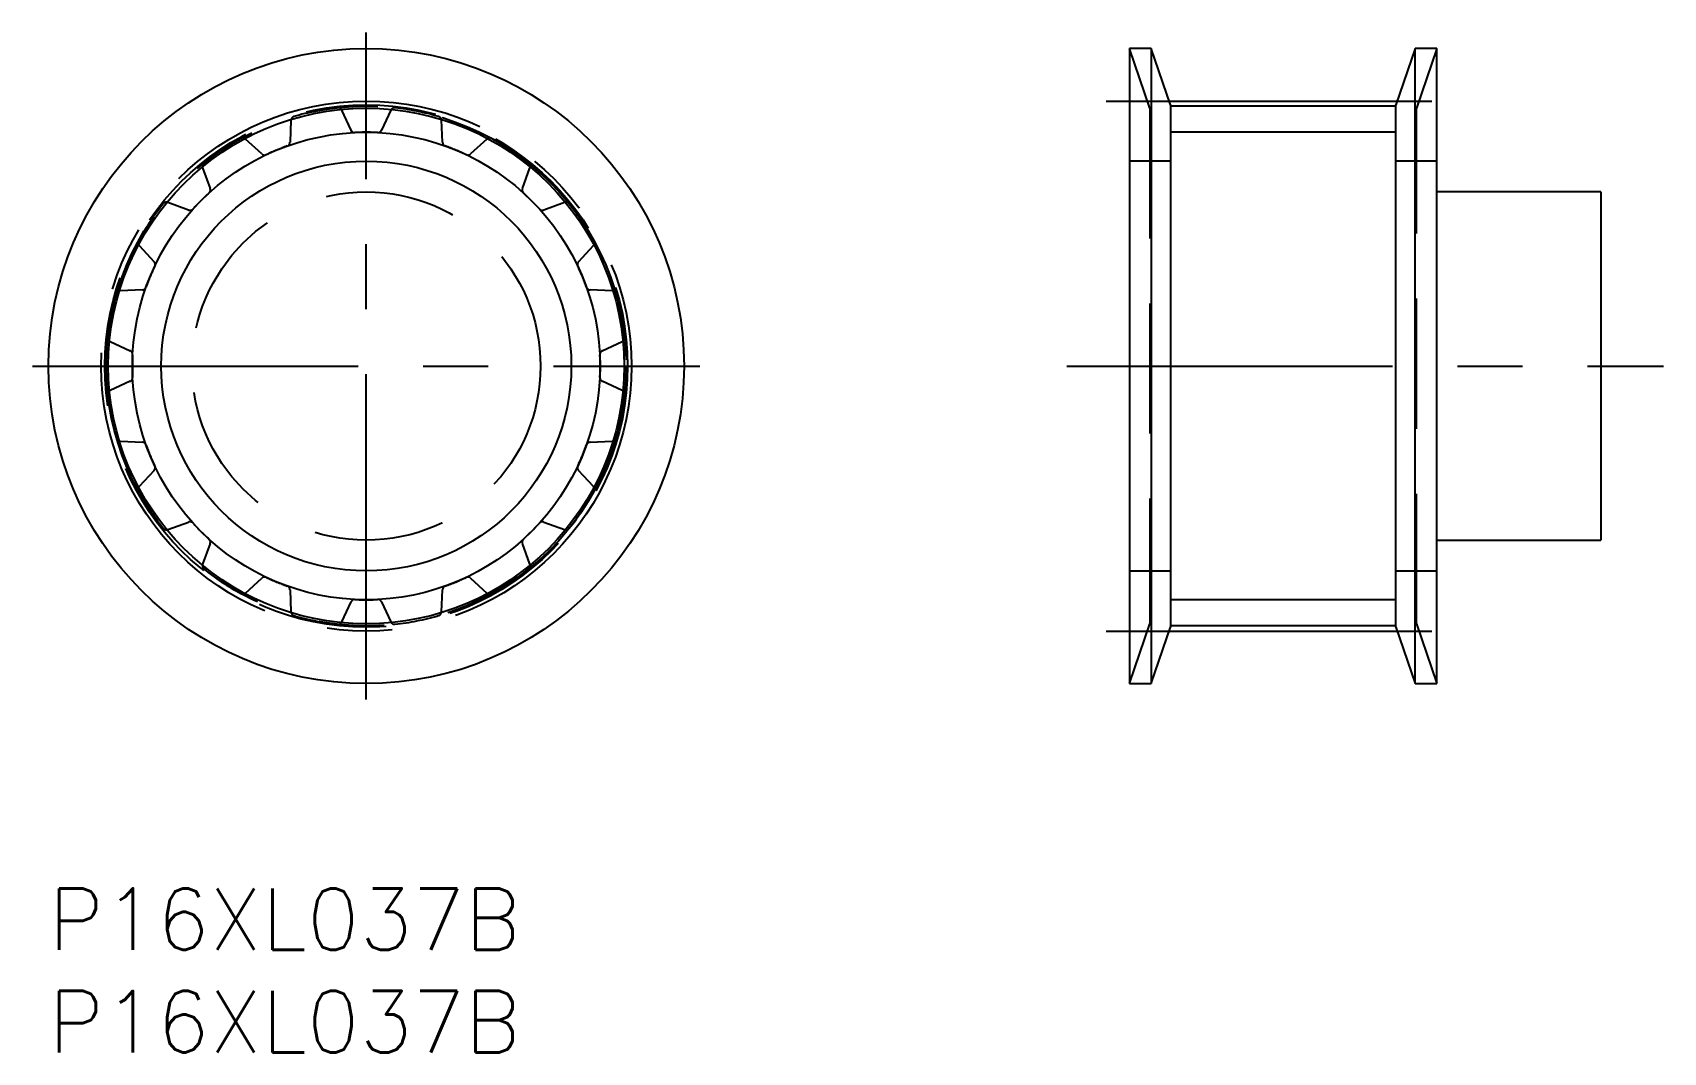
# Model space of a CAD drawing. Extents: x -0.8 to 78.8, y -8 to 41.8.
import ezdxf

# ---------------------------------------------------------------- set-up
doc = ezdxf.new("R2010")
doc.units = 0
doc.header["$LTSCALE"] = 0.5
for name, pattern in [('CENTER', [50.8, 31.75, -6.35, 6.35, -6.35]), ('DASHED', [19.05, 12.7, -6.35]), ('PHANTOM', [63.5, 31.75, -6.35, 6.35, -6.35, 6.35, -6.35])]:
    doc.linetypes.add(name, pattern=pattern)
for name, color, linetype in [('MSM_CENTER', 1, 'CENTER'), ('MSM_CONTINUOUS', 7, 'CONTINUOUS'), ('MSM_DASHED', 4, 'DASHED'), ('MSM_IMAGINARY', 6, 'PHANTOM'), ('MSM_NARROW', 5, 'CONTINUOUS'), ('MSM_PART_NUMBER', 7, 'CONTINUOUS')]:
    doc.layers.add(name, color=color, linetype=linetype)
doc.styles.get("Standard").update_dxf_attribs({"font": 'txt.shx', "height": 3, "bigfont": 'bigfont.shx'})

msp = doc.modelspace()

# ---------------------------------------------------------------- linework, layer by layer
at = {"layer": 'MSM_CENTER'}
for p, q in [((15.5, 9.225), (15.5, 41.775)), ((51.599, 38.435), (68.849, 38.435)), ((-0.775, 25.5), (31.775, 25.5)), ((49.677, 25.5), (78.772, 25.5)), ((51.599, 12.565), (68.849, 12.565))]:
    msp.add_line(p, q, dxfattribs=at)
msp.add_circle((15.5, 25.5), 12.935, dxfattribs=at)
at = {"layer": 'MSM_CONTINUOUS'}
for p, q in [((53.782, 41), (52.724, 41)), ((52.724, 41), (52.724, 10)), ((54.724, 38.25), (53.782, 41)), ((53.782, 41), (53.782, 10)), ((66.667, 41), (65.724, 38.25)), ((67.724, 41), (66.667, 41)), ((66.667, 10), (66.667, 41)), ((67.724, 10), (67.724, 41)), ((54.724, 38.25), (54.724, 12.75)), ((65.724, 12.75), (65.724, 38.25)), ((65.724, 38.18), (54.724, 38.18)), ((75.724, 34), (67.724, 34)), ((75.724, 34), (75.724, 17)), ((67.724, 17), (75.724, 17)), ((53.782, 10), (54.724, 12.75)), ((65.724, 12.82), (54.724, 12.82)), ((65.724, 12.75), (66.667, 10)), ((52.724, 10), (53.782, 10)), ((66.667, 10), (67.724, 10))]:
    msp.add_line(p, q, dxfattribs=at)
for radius in [15.5, 12.583, 10]:
    msp.add_circle((15.5, 25.5), radius, dxfattribs=at)
at = {"layer": 'MSM_DASHED'}
for p, q in [((53.724, 38.083), (52.724, 41)), ((67.724, 41), (66.724, 38.083)), ((11.827, 37.496), (11.78, 36.42)), ((14.758, 37.012), (14.303, 37.988)), ((16.697, 37.988), (16.242, 37.012)), ((19.22, 36.42), (19.173, 37.496)), ((53.724, 38.083), (53.724, 12.917)), ((66.724, 12.917), (66.724, 38.083)), ((10.409, 35.852), (9.615, 36.579)), ((21.385, 36.579), (20.591, 35.852)), ((7.516, 35.177), (7.885, 34.165)), ((23.115, 34.165), (23.484, 35.177)), ((54.724, 35.5), (52.724, 35.5)), ((67.724, 35.5), (65.724, 35.5)), ((6.835, 33.115), (5.823, 33.484)), ((25.177, 33.484), (24.165, 33.115)), ((4.421, 31.385), (5.148, 30.591)), ((25.852, 30.591), (26.579, 31.385)), ((4.58, 29.22), (3.504, 29.173)), ((27.496, 29.173), (26.42, 29.22)), ((3.012, 26.697), (3.988, 26.242)), ((27.012, 26.242), (27.988, 26.697)), ((3.988, 24.758), (3.012, 24.303)), ((27.988, 24.303), (27.012, 24.758)), ((3.504, 21.827), (4.58, 21.78)), ((26.42, 21.78), (27.496, 21.827)), ((5.148, 20.409), (4.421, 19.615)), ((26.579, 19.615), (25.852, 20.409)), ((5.823, 17.516), (6.835, 17.885)), ((24.165, 17.885), (25.177, 17.516)), ((7.885, 16.835), (7.516, 15.823)), ((23.484, 15.823), (23.115, 16.835)), ((9.615, 14.421), (10.409, 15.148)), ((20.591, 15.148), (21.385, 14.421)), ((52.724, 15.5), (54.724, 15.5)), ((65.724, 15.5), (67.724, 15.5)), ((11.78, 14.58), (11.827, 13.504)), ((19.173, 13.504), (19.22, 14.58)), ((14.303, 13.012), (14.758, 13.988)), ((16.242, 13.988), (16.697, 13.012)), ((52.724, 10), (53.724, 12.917)), ((66.724, 12.917), (67.724, 10))]:
    msp.add_line(p, q, dxfattribs=at)
for radius in [12.75, 8.5]:
    msp.add_circle((15.5, 25.5), radius, dxfattribs=at)
for centre, radius, start, end in [((12.027, 37.487), 0.2, 106.15787, 177.5), ((15.5, 25.5), 12.68, 96.34213, 106.15787), ((14.121, 37.904), 0.2, 25, 96.34213), ((16.879, 37.904), 0.2, 83.65786, 155), ((15.5, 25.5), 12.68, 73.84214, 83.65786), ((18.973, 37.487), 0.2, 2.5, 73.8422), ((15.5, 25.5), 12.68, 118.84214, 128.65787), ((9.48, 36.432), 0.2, 47.5, 118.8422), ((14.939, 37.096), 0.2, 205, 272.76895), ((15.5, 25.5), 11.41, 87.23105, 92.76895), ((16.061, 37.096), 0.2, 267.2311, 335), ((21.52, 36.432), 0.2, 61.15787, 132.5), ((15.5, 25.5), 12.68, 51.34213, 61.15787), ((10.544, 35.999), 0.2, 227.5, 295.26896), ((15.5, 25.5), 11.41, 109.73105, 115.26895), ((11.58, 36.428), 0.2, 289.7311, 357.5), ((19.42, 36.428), 0.2, 182.5, 250.26895), ((15.5, 25.5), 11.41, 64.73105, 70.26895), ((20.456, 35.999), 0.2, 244.7311, 312.5), ((7.704, 35.246), 0.2, 128.65787, 200), ((23.296, 35.246), 0.2, 340, 51.34213), ((15.5, 25.5), 12.68, 141.34214, 151.15787), ((5.754, 33.296), 0.2, 70, 141.3422), ((15.5, 25.5), 11.41, 132.23105, 137.76895), ((7.697, 34.097), 0.2, 312.2311, 20), ((23.303, 34.097), 0.2, 160, 227.76896), ((15.5, 25.5), 11.41, 42.23105, 47.76895), ((25.246, 33.296), 0.2, 38.65787, 110), ((15.5, 25.5), 12.68, 28.84213, 38.65787), ((6.903, 33.303), 0.2, 250, 317.76896), ((24.097, 33.303), 0.2, 222.2311, 290), ((4.568, 31.52), 0.2, 151.15787, 222.5), ((26.432, 31.52), 0.2, 317.5, 28.84213), ((15.5, 25.5), 11.41, 154.73105, 160.26895), ((5.001, 30.456), 0.2, 334.7311, 42.5), ((25.999, 30.456), 0.2, 137.5, 205.26896), ((15.5, 25.5), 11.41, 19.73105, 25.26895), ((15.5, 25.5), 12.68, 163.84214, 173.65787), ((3.513, 28.973), 0.2, 92.5, 163.8422), ((4.572, 29.42), 0.2, 272.5, 340.26896), ((26.428, 29.42), 0.2, 199.7311, 267.5), ((27.487, 28.973), 0.2, 16.15787, 87.5), ((15.5, 25.5), 12.68, 6.34213, 16.15787), ((3.096, 26.879), 0.2, 173.65787, 245), ((27.904, 26.879), 0.2, 295, 6.34213), ((3.904, 26.061), 0.2, 357.2311, 65), ((15.5, 25.5), 11.41, 177.23105, 182.76895), ((27.096, 26.061), 0.2, 115, 182.76896), ((15.5, 25.5), 11.41, 357.23105, 2.76895), ((3.904, 24.939), 0.2, 295, 2.76896), ((27.096, 24.939), 0.2, 177.2311, 245), ((3.096, 24.121), 0.2, 115, 186.34213), ((15.5, 25.5), 12.68, 186.34213, 196.15787), ((15.5, 25.5), 12.68, 343.84214, 353.65787), ((27.904, 24.121), 0.2, 353.65787, 65), ((3.513, 22.027), 0.2, 196.15787, 267.5), ((4.572, 21.58), 0.2, 19.7311, 87.5), ((15.5, 25.5), 11.41, 199.73105, 205.26895), ((15.5, 25.5), 11.41, 334.73105, 340.26895), ((26.428, 21.58), 0.2, 92.5, 160.26896), ((27.487, 22.027), 0.2, 272.5, 343.8422), ((5.001, 20.544), 0.2, 317.5, 25.26896), ((25.999, 20.544), 0.2, 154.7311, 222.5), ((4.568, 19.48), 0.2, 137.5, 208.84213), ((15.5, 25.5), 12.68, 208.84213, 218.65787), ((15.5, 25.5), 12.68, 321.34214, 331.15787), ((26.432, 19.48), 0.2, 331.15787, 42.5), ((5.754, 17.704), 0.2, 218.65787, 290), ((6.903, 17.697), 0.2, 42.2311, 110), ((15.5, 25.5), 11.41, 222.23105, 227.76895), ((15.5, 25.5), 11.41, 312.23105, 317.76895), ((24.097, 17.697), 0.2, 70, 137.76896), ((25.246, 17.704), 0.2, 250, 321.3422), ((7.697, 16.903), 0.2, 340, 47.76896), ((23.303, 16.903), 0.2, 132.2311, 200), ((7.704, 15.754), 0.2, 160, 231.34213), ((15.5, 25.5), 12.68, 231.34213, 241.15787), ((10.544, 15.001), 0.2, 64.7311, 132.5), ((15.5, 25.5), 11.41, 244.73105, 250.26895), ((15.5, 25.5), 11.41, 289.73105, 295.26895), ((20.456, 15.001), 0.2, 47.5, 115.26896), ((15.5, 25.5), 12.68, 298.84214, 308.65787), ((23.296, 15.754), 0.2, 308.65787, 20), ((9.48, 14.568), 0.2, 241.15787, 312.5), ((11.58, 14.572), 0.2, 2.5, 70.26896), ((19.42, 14.572), 0.2, 109.7311, 177.5), ((21.52, 14.568), 0.2, 227.5, 298.8422), ((14.939, 13.904), 0.2, 87.2311, 155), ((15.5, 25.5), 11.41, 267.23105, 272.76895), ((16.061, 13.904), 0.2, 25, 92.76896), ((12.027, 13.513), 0.2, 182.5, 253.84213), ((15.5, 25.5), 12.68, 253.84213, 263.65787), ((14.121, 13.096), 0.2, 263.65787, 335), ((16.879, 13.096), 0.2, 205, 276.34213), ((15.5, 25.5), 12.68, 276.34213, 286.15787), ((18.973, 13.513), 0.2, 286.15787, 357.5)]:
    msp.add_arc(centre, radius, start, end, dxfattribs=at)
at = {"layer": 'MSM_IMAGINARY'}
msp.add_circle((15.5, 25.5), 12.68, dxfattribs=at)
at = {"layer": 'MSM_NARROW'}
for p, q in [((14.815, 36.889), (14.758, 37.012)), ((16.185, 36.889), (16.242, 37.012)), ((65.724, 36.91), (54.724, 36.91)), ((65.724, 14.09), (54.724, 14.09))]:
    msp.add_line(p, q, dxfattribs=at)
msp.add_circle((15.5, 25.5), 11.41, dxfattribs=at)

# ---------------------------------------------------------------- texts
at = {"layer": 'MSM_PART_NUMBER'}
for p in [(0, -3), (0, -8)]:
    msp.add_text('P16XL037B', height=3, dxfattribs=at).set_placement(p)

doc.saveas('drawing.dxf')
